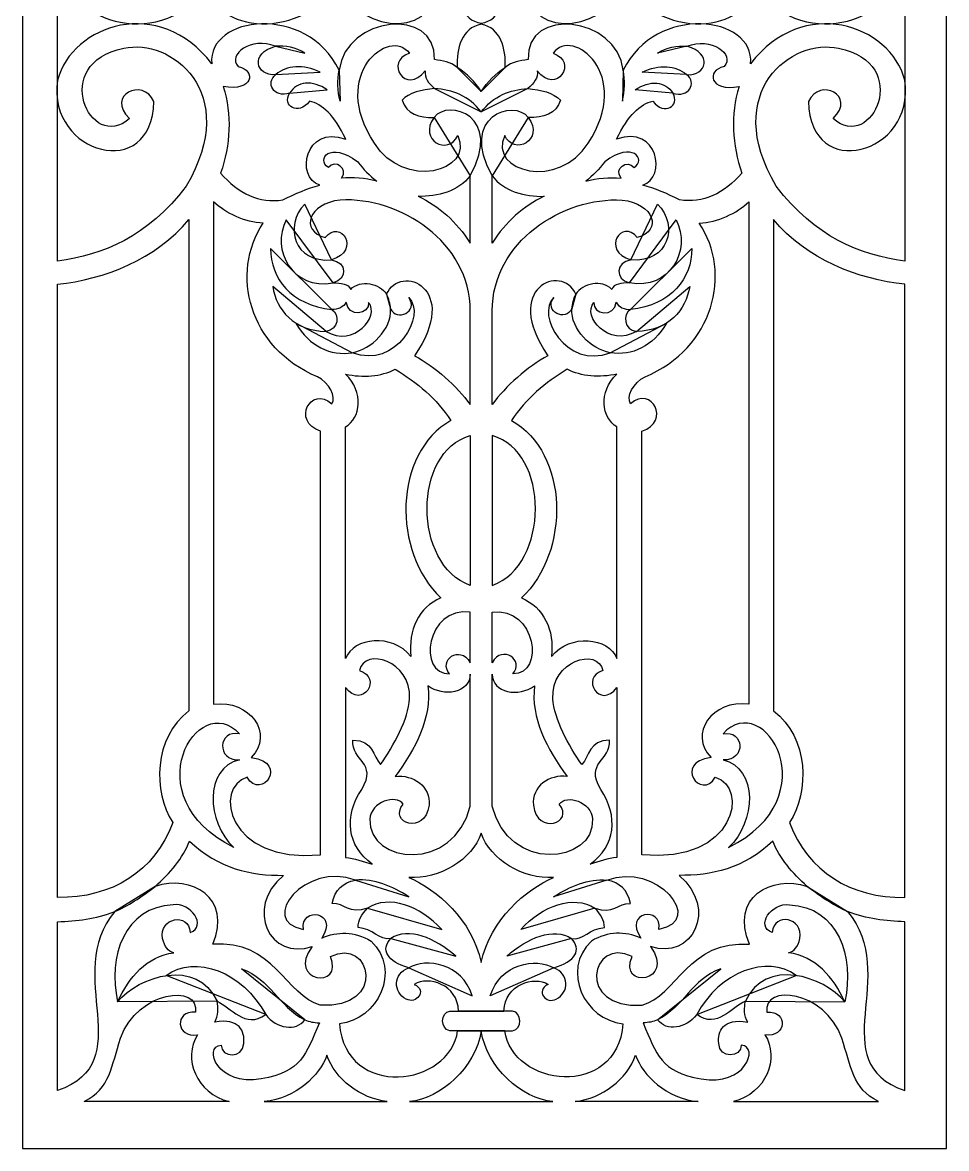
# Model space of a CAD drawing. Header units: centimetres. Extents: x 14.2 to 27.5, y -6 to 9.5.
# Drawn here: x 21.1 to 27.5, y -6 to 1.79 of the extents above; entities that cross this region are included whole.
import ezdxf

# ---------------------------------------------------------------- set-up
doc = ezdxf.new("R2010")
doc.units = ezdxf.units.CM
doc.header["$MEASUREMENT"] = 0
doc.layers.add('layer 1', color=7, linetype='Continuous')

msp = doc.modelspace()

# ---------------------------------------------------------------- linework, layer by layer
at = {"layer": 'layer 1', "color": 250}
for points, knots in [([(21.10271, 9.51884), (21.10271, 9.51884), (27.49999, 9.51884), (27.49999, 9.51884), (27.49999, 9.51884), (27.49999, 9.51884), (27.49999, -6.00399), (27.49999, -6.00399), (27.49999, -6.00399), (27.49999, -6.00399), (21.10271, -6.00399), (21.10271, -6.00399), (21.10271, -6.00399), (21.10271, -6.00399), (21.10271, 9.51884), (21.10271, 9.51884)], [0, 0, 0, 0, 0.2, 0.2, 0.2, 0.2, 0.4, 0.4, 0.4, 0.4, 0.6, 0.6, 0.6, 0.6, 1, 1, 1, 1]), ([(27.212, 3.42769), (26.89544, 3.38604), (26.59126, 3.26188), (26.32129, 2.90956), (26.32129, 2.90956), (25.93415, 2.25413), (26.43676, 1.87865), (26.75209, 1.95481), (26.75209, 1.95481), (27.27022, 2.05254), (26.98473, 2.68343), (26.71463, 2.44155), (26.71463, 2.44155), (26.88202, 2.27948), (26.61967, 2.15465), (26.54539, 2.3229), (26.54539, 2.3229), (26.55228, 2.88238), (27.28483, 2.69564), (27.212, 2.17604), (27.212, 2.17604), (27.11229, 1.78847), (26.50276, 1.58682), (26.14422, 2.06143), (26.14422, 2.06143), (26.17428, 1.72756), (25.48684, 1.64442), (25.2625, 2.10514), (25.2625, 2.10514), (25.21305, 1.73359), (24.58978, 1.6599), (24.60283, 2.03283), (24.60283, 2.03283), (24.54446, 2.04099), (24.49174, 2.0463), (24.44468, 2.08705), (24.44468, 2.08705), (24.45102, 1.95561), (24.41408, 1.8121), (24.2786, 1.78841), (24.2786, 1.78841), (24.14309, 1.8121), (24.10616, 1.95561), (24.11249, 2.08705), (24.11249, 2.08705), (24.06545, 2.0463), (24.01273, 2.04099), (23.95435, 2.03283), (23.95435, 2.03283), (23.96739, 1.6599), (23.34414, 1.73359), (23.29468, 2.10514), (23.29468, 2.10514), (23.07035, 1.64442), (22.38291, 1.72756), (22.41295, 2.06143), (22.41295, 2.06143), (22.05442, 1.58682), (21.44489, 1.78847), (21.34517, 2.17604), (21.34517, 2.17604), (21.27235, 2.69564), (22.00489, 2.88238), (22.01178, 2.3229), (22.01178, 2.3229), (21.93752, 2.15465), (21.67515, 2.27948), (21.84255, 2.44155), (21.84255, 2.44155), (21.57245, 2.68343), (21.28695, 2.05254), (21.80509, 1.95481), (21.80509, 1.95481), (22.12043, 1.87865), (22.62303, 2.25413), (22.23588, 2.90956), (22.23588, 2.90956), (21.96593, 3.26188), (21.66173, 3.38604), (21.34517, 3.42769), (21.34517, 3.42769), (21.34517, 3.42769), (21.34517, 0.14221), (21.34517, 0.14221), (21.34517, 0.14221), (21.66173, 0.18386), (21.96593, 0.30802), (22.23588, 0.66034), (22.23588, 0.66034), (22.62303, 1.31577), (22.12043, 1.69125), (21.80509, 1.61509), (21.80509, 1.61509), (21.28695, 1.51736), (21.57245, 0.88648), (21.84255, 1.12835), (21.84255, 1.12835), (21.67515, 1.29042), (21.93752, 1.41524), (22.01178, 1.247), (22.01178, 1.247), (22.00489, 0.68751), (21.27235, 0.87426), (21.34517, 1.39385), (21.34517, 1.39385), (21.44489, 1.78143), (22.05442, 1.98308), (22.41295, 1.50847), (22.41295, 1.50847), (22.38291, 1.84234), (23.07035, 1.92548), (23.29468, 1.46476), (23.29468, 1.46476), (23.34414, 1.83631), (23.96739, 1.91), (23.95435, 1.53705), (23.95435, 1.53705), (24.01273, 1.52891), (24.06545, 1.52359), (24.11249, 1.48283), (24.11249, 1.48283), (24.10616, 1.61429), (24.14309, 1.75778), (24.2786, 1.78147), (24.2786, 1.78147), (24.41408, 1.75778), (24.45102, 1.61429), (24.44468, 1.48283), (24.44468, 1.48283), (24.49174, 1.52359), (24.54446, 1.52891), (24.60283, 1.53705), (24.60283, 1.53705), (24.58978, 1.91), (25.21305, 1.83631), (25.2625, 1.46476), (25.2625, 1.46476), (25.48684, 1.92548), (26.17428, 1.84234), (26.14422, 1.50847), (26.14422, 1.50847), (26.50276, 1.98308), (27.11229, 1.78143), (27.212, 1.39385), (27.212, 1.39385), (27.28483, 0.87426), (26.55228, 0.68751), (26.54539, 1.247), (26.54539, 1.247), (26.61967, 1.41524), (26.88202, 1.29042), (26.71463, 1.12835), (26.71463, 1.12835), (26.98473, 0.88648), (27.27022, 1.51736), (26.75209, 1.61509), (26.75209, 1.61509), (26.43676, 1.69125), (25.93415, 1.31577), (26.32129, 0.66034), (26.32129, 0.66034), (26.59126, 0.30802), (26.89544, 0.18386), (27.212, 0.14221), (27.212, 0.14221), (27.212, 0.14221), (27.212, 3.42769), (27.212, 3.42769)], [0, 0, 0, 0, 0.0232558, 0.0232558, 0.0232558, 0.0232558, 0.0465116, 0.0465116, 0.0465116, 0.0465116, 0.0697674, 0.0697674, 0.0697674, 0.0697674, 0.0930233, 0.0930233, 0.0930233, 0.0930233, 0.1162791, 0.1162791, 0.1162791, 0.1162791, 0.1395349, 0.1395349, 0.1395349, 0.1395349, 0.1627907, 0.1627907, 0.1627907, 0.1627907, 0.1860465, 0.1860465, 0.1860465, 0.1860465, 0.2093023, 0.2093023, 0.2093023, 0.2093023, 0.2325581, 0.2325581, 0.2325581, 0.2325581, 0.255814, 0.255814, 0.255814, 0.255814, 0.2790698, 0.2790698, 0.2790698, 0.2790698, 0.3023256, 0.3023256, 0.3023256, 0.3023256, 0.3255814, 0.3255814, 0.3255814, 0.3255814, 0.3488372, 0.3488372, 0.3488372, 0.3488372, 0.372093, 0.372093, 0.372093, 0.372093, 0.3953488, 0.3953488, 0.3953488, 0.3953488, 0.4186047, 0.4186047, 0.4186047, 0.4186047, 0.4418605, 0.4418605, 0.4418605, 0.4418605, 0.4651163, 0.4651163, 0.4651163, 0.4651163, 0.4883721, 0.4883721, 0.4883721, 0.4883721, 0.5116279, 0.5116279, 0.5116279, 0.5116279, 0.5348837, 0.5348837, 0.5348837, 0.5348837, 0.5581395, 0.5581395, 0.5581395, 0.5581395, 0.5813953, 0.5813953, 0.5813953, 0.5813953, 0.6046512, 0.6046512, 0.6046512, 0.6046512, 0.627907, 0.627907, 0.627907, 0.627907, 0.6511628, 0.6511628, 0.6511628, 0.6511628, 0.6744186, 0.6744186, 0.6744186, 0.6744186, 0.6976744, 0.6976744, 0.6976744, 0.6976744, 0.7209302, 0.7209302, 0.7209302, 0.7209302, 0.744186, 0.744186, 0.744186, 0.744186, 0.7674419, 0.7674419, 0.7674419, 0.7674419, 0.7906977, 0.7906977, 0.7906977, 0.7906977, 0.8139535, 0.8139535, 0.8139535, 0.8139535, 0.8372093, 0.8372093, 0.8372093, 0.8372093, 0.8604651, 0.8604651, 0.8604651, 0.8604651, 0.8837209, 0.8837209, 0.8837209, 0.8837209, 0.9069767, 0.9069767, 0.9069767, 0.9069767, 0.9302326, 0.9302326, 0.9302326, 0.9302326, 0.9534884, 0.9534884, 0.9534884, 0.9534884, 1, 1, 1, 1]), ([(23.89077, 1.45989), (23.75707, 1.28625), (23.60475, 1.52457), (23.78098, 1.58095), (23.78098, 1.58095), (23.64785, 1.7676), (23.22416, 1.43597), (23.53887, 0.9588), (23.53887, 0.9588), (23.73568, 0.63315), (24.23312, 0.7574), (24.11598, 1.01228), (24.11598, 1.01228), (24.0531, 0.86819), (23.83706, 0.97866), (23.95269, 1.13615), (23.95269, 1.13615), (23.84803, 1.13423), (23.7598, 1.16048), (23.73029, 1.2572), (23.73029, 1.2572), (23.77625, 1.30579), (23.86823, 1.33065), (23.95551, 1.33603), (23.95551, 1.33603), (23.91329, 1.37357), (23.88325, 1.41203), (23.89077, 1.45989)], [0, 0, 0, 0, 0.125, 0.125, 0.125, 0.125, 0.25, 0.25, 0.25, 0.25, 0.375, 0.375, 0.375, 0.375, 0.5, 0.5, 0.5, 0.5, 0.625, 0.625, 0.625, 0.625, 0.75, 0.75, 0.75, 0.75, 1, 1, 1, 1]), ([(24.66642, 1.45989), (24.8001, 1.28625), (24.95242, 1.52457), (24.77621, 1.58095), (24.77621, 1.58095), (24.90932, 1.7676), (25.33303, 1.43597), (25.01832, 0.9588), (25.01832, 0.9588), (24.82151, 0.63315), (24.32406, 0.7574), (24.44121, 1.01228), (24.44121, 1.01228), (24.50408, 0.86819), (24.72011, 0.97866), (24.60448, 1.13615), (24.60448, 1.13615), (24.70914, 1.13423), (24.79738, 1.16048), (24.82688, 1.2572), (24.82688, 1.2572), (24.78092, 1.30579), (24.68896, 1.33065), (24.60167, 1.33603), (24.60167, 1.33603), (24.6439, 1.37357), (24.67393, 1.41203), (24.66642, 1.45989)], [0, 0, 0, 0, 0.125, 0.125, 0.125, 0.125, 0.25, 0.25, 0.25, 0.25, 0.375, 0.375, 0.375, 0.375, 0.5, 0.5, 0.5, 0.5, 0.625, 0.625, 0.625, 0.625, 0.75, 0.75, 0.75, 0.75, 1, 1, 1, 1]), ([(22.47439, 0.75027), (22.54214, 0.94788), (22.55361, 1.15479), (22.49276, 1.35035), (22.49276, 1.35035), (22.70051, 1.31136), (22.7217, 1.4635), (22.59685, 1.48813), (22.59685, 1.48813), (22.5177, 1.57305), (22.68836, 1.69849), (22.85403, 1.62896), (22.85403, 1.62896), (22.67592, 1.58507), (22.71573, 1.41873), (22.85709, 1.43302), (22.85709, 1.43302), (22.78062, 1.37802), (22.84367, 1.26829), (22.952, 1.30442), (22.952, 1.30442), (22.8977, 1.21545), (23.01311, 1.14511), (23.08977, 1.24932), (23.08977, 1.24932), (23.17729, 1.23044), (23.26149, 1.15184), (23.34083, 0.98601), (23.34083, 0.98601), (23.05099, 1.08807), (22.99385, 0.71863), (23.1602, 0.6676), (23.1602, 0.6676), (23.0755, 0.64516), (22.99078, 0.60842), (22.90608, 0.56657), (22.90608, 0.56657), (22.74305, 0.53749), (22.5966, 0.61096), (22.47439, 0.75027)], [0, 0, 0, 0, 0.0909091, 0.0909091, 0.0909091, 0.0909091, 0.1818182, 0.1818182, 0.1818182, 0.1818182, 0.2727273, 0.2727273, 0.2727273, 0.2727273, 0.3636364, 0.3636364, 0.3636364, 0.3636364, 0.4545455, 0.4545455, 0.4545455, 0.4545455, 0.5454545, 0.5454545, 0.5454545, 0.5454545, 0.6363636, 0.6363636, 0.6363636, 0.6363636, 0.7272727, 0.7272727, 0.7272727, 0.7272727, 0.8181818, 0.8181818, 0.8181818, 0.8181818, 1, 1, 1, 1]), ([(26.0828, 0.75027), (26.01506, 0.94788), (26.00358, 1.15479), (26.06443, 1.35035), (26.06443, 1.35035), (25.85667, 1.31136), (25.83547, 1.4635), (25.96032, 1.48813), (25.96032, 1.48813), (26.03947, 1.57305), (25.86881, 1.69849), (25.70314, 1.62896), (25.70314, 1.62896), (25.88125, 1.58507), (25.84145, 1.41873), (25.70009, 1.43302), (25.70009, 1.43302), (25.77658, 1.37802), (25.71351, 1.26829), (25.60518, 1.30442), (25.60518, 1.30442), (25.65947, 1.21545), (25.54407, 1.14511), (25.4674, 1.24932), (25.4674, 1.24932), (25.37989, 1.23044), (25.29569, 1.15184), (25.21634, 0.98601), (25.21634, 0.98601), (25.50619, 1.08807), (25.56334, 0.71863), (25.39698, 0.6676), (25.39698, 0.6676), (25.48169, 0.64516), (25.56639, 0.60842), (25.65111, 0.56657), (25.65111, 0.56657), (25.81414, 0.53749), (25.96058, 0.61096), (26.0828, 0.75027)], [0, 0, 0, 0, 0.0909091, 0.0909091, 0.0909091, 0.0909091, 0.1818182, 0.1818182, 0.1818182, 0.1818182, 0.2727273, 0.2727273, 0.2727273, 0.2727273, 0.3636364, 0.3636364, 0.3636364, 0.3636364, 0.4545455, 0.4545455, 0.4545455, 0.4545455, 0.5454545, 0.5454545, 0.5454545, 0.5454545, 0.6363636, 0.6363636, 0.6363636, 0.6363636, 0.7272727, 0.7272727, 0.7272727, 0.7272727, 0.8181818, 0.8181818, 0.8181818, 0.8181818, 1, 1, 1, 1]), ([(22.85403, 1.62896), (22.92181, 1.63747), (22.99641, 1.61955), (23.05735, 1.58212), (23.05735, 1.58212), (23.05735, 1.58212), (22.85403, 1.62896), (22.85403, 1.62896)], [0, 0, 0, 0, 0.3333333, 0.3333333, 0.3333333, 0.3333333, 1, 1, 1, 1]), ([(25.70314, 1.62896), (25.63537, 1.63747), (25.56077, 1.61955), (25.49984, 1.58212), (25.49984, 1.58212), (25.49984, 1.58212), (25.70314, 1.62896), (25.70314, 1.62896)], [0, 0, 0, 0, 0.3333333, 0.3333333, 0.3333333, 0.3333333, 1, 1, 1, 1]), ([(22.85709, 1.43302), (22.93065, 1.49609), (23.04681, 1.50851), (23.1645, 1.44989), (23.1645, 1.44989), (23.1645, 1.44989), (22.85709, 1.43302), (22.85709, 1.43302)], [0, 0, 0, 0, 0.3333333, 0.3333333, 0.3333333, 0.3333333, 1, 1, 1, 1]), ([(24.11249, 1.48283), (24.17935, 1.43833), (24.23471, 1.38503), (24.27857, 1.31683), (24.27857, 1.31683), (24.27857, 1.31683), (24.11249, 1.48283), (24.11249, 1.48283)], [0, 0, 0, 0, 0.3333333, 0.3333333, 0.3333333, 0.3333333, 1, 1, 1, 1]), ([(24.44468, 1.48283), (24.37783, 1.43833), (24.32246, 1.38503), (24.27861, 1.31683), (24.27861, 1.31683), (24.27861, 1.31683), (24.44468, 1.48283), (24.44468, 1.48283)], [0, 0, 0, 0, 0.3333333, 0.3333333, 0.3333333, 0.3333333, 1, 1, 1, 1]), ([(25.70009, 1.43302), (25.62654, 1.49609), (25.51037, 1.50851), (25.39268, 1.44989), (25.39268, 1.44989), (25.39268, 1.44989), (25.70009, 1.43302), (25.70009, 1.43302)], [0, 0, 0, 0, 0.3333333, 0.3333333, 0.3333333, 0.3333333, 1, 1, 1, 1]), ([(23.29468, 1.46476), (23.28302, 1.39293), (23.28256, 1.32109), (23.30129, 1.24926), (23.30129, 1.24926), (23.30129, 1.24926), (23.29468, 1.46476), (23.29468, 1.46476)], [0, 0, 0, 0, 0.3333333, 0.3333333, 0.3333333, 0.3333333, 1, 1, 1, 1]), ([(25.2625, 1.46476), (25.27417, 1.39293), (25.27463, 1.32109), (25.25588, 1.24926), (25.25588, 1.24926), (25.25588, 1.24926), (25.2625, 1.46476), (25.2625, 1.46476)], [0, 0, 0, 0, 0.3333333, 0.3333333, 0.3333333, 0.3333333, 1, 1, 1, 1]), ([(22.952, 1.30442), (23.00304, 1.38566), (23.11037, 1.39992), (23.21238, 1.32676), (23.21238, 1.32676), (23.21238, 1.32676), (22.952, 1.30442), (22.952, 1.30442)], [0, 0, 0, 0, 0.3333333, 0.3333333, 0.3333333, 0.3333333, 1, 1, 1, 1]), ([(23.95551, 1.33603), (24.07979, 1.33066), (24.19221, 1.28503), (24.27857, 1.17474), (24.27857, 1.17474), (24.27857, 1.17474), (23.95551, 1.33603), (23.95551, 1.33603)], [0, 0, 0, 0, 0.3333333, 0.3333333, 0.3333333, 0.3333333, 1, 1, 1, 1]), ([(24.60167, 1.33603), (24.4774, 1.33066), (24.36498, 1.28503), (24.27861, 1.17474), (24.27861, 1.17474), (24.27861, 1.17474), (24.60167, 1.33603), (24.60167, 1.33603)], [0, 0, 0, 0, 0.3333333, 0.3333333, 0.3333333, 0.3333333, 1, 1, 1, 1]), ([(25.60518, 1.30442), (25.55413, 1.38566), (25.44682, 1.39992), (25.34479, 1.32676), (25.34479, 1.32676), (25.34479, 1.32676), (25.60518, 1.30442), (25.60518, 1.30442)], [0, 0, 0, 0, 0.3333333, 0.3333333, 0.3333333, 0.3333333, 1, 1, 1, 1]), ([(23.95269, 1.13615), (24.05131, 1.26922), (24.4336, 1.14667), (24.20255, 0.73306), (24.20255, 0.73306), (24.20255, 0.73306), (23.95269, 1.13615), (23.95269, 1.13615)], [0, 0, 0, 0, 0.3333333, 0.3333333, 0.3333333, 0.3333333, 1, 1, 1, 1]), ([(24.60448, 1.13615), (24.50587, 1.26922), (24.12358, 1.14667), (24.35463, 0.73306), (24.35463, 0.73306), (24.35463, 0.73306), (24.60448, 1.13615), (24.60448, 1.13615)], [0, 0, 0, 0, 0.3333333, 0.3333333, 0.3333333, 0.3333333, 1, 1, 1, 1]), ([(23.31022, 0.71659), (23.39186, 0.72321), (23.47351, 0.71606), (23.55515, 0.69515), (23.55515, 0.69515), (23.50493, 0.73273), (23.46261, 0.77675), (23.4235, 0.82987), (23.4235, 0.82987), (23.23105, 0.97684), (23.13373, 0.84518), (23.22012, 0.78923), (23.22012, 0.78923), (23.26657, 0.85027), (23.36499, 0.78076), (23.31022, 0.71659)], [0, 0, 0, 0, 0.2, 0.2, 0.2, 0.2, 0.4, 0.4, 0.4, 0.4, 0.6, 0.6, 0.6, 0.6, 1, 1, 1, 1]), ([(25.24696, 0.71659), (25.16531, 0.72321), (25.08368, 0.71606), (25.00204, 0.69515), (25.00204, 0.69515), (25.05224, 0.73273), (25.09458, 0.77675), (25.13368, 0.82987), (25.13368, 0.82987), (25.32614, 0.97684), (25.42344, 0.84518), (25.33706, 0.78923), (25.33706, 0.78923), (25.2906, 0.85027), (25.1922, 0.78076), (25.24696, 0.71659)], [0, 0, 0, 0, 0.2, 0.2, 0.2, 0.2, 0.4, 0.4, 0.4, 0.4, 0.6, 0.6, 0.6, 0.6, 1, 1, 1, 1]), ([(23.84248, 0.59038), (23.9755, 0.58582), (24.12274, 0.6239), (24.20255, 0.73306), (24.20255, 0.73306), (24.20255, 0.57185), (24.20255, 0.42756), (24.20255, 0.26634), (24.20255, 0.26634), (24.10739, 0.41537), (23.98579, 0.52215), (23.84248, 0.59038)], [0, 0, 0, 0, 0.25, 0.25, 0.25, 0.25, 0.5, 0.5, 0.5, 0.5, 1, 1, 1, 1]), ([(24.7147, 0.59038), (24.58168, 0.58582), (24.43444, 0.6239), (24.35463, 0.73306), (24.35463, 0.73306), (24.35463, 0.57185), (24.35463, 0.42756), (24.35463, 0.26634), (24.35463, 0.26634), (24.44978, 0.41537), (24.57139, 0.52215), (24.7147, 0.59038)], [0, 0, 0, 0, 0.25, 0.25, 0.25, 0.25, 0.5, 0.5, 0.5, 0.5, 1, 1, 1, 1]), ([(23.16686, -1.03682), (23.16686, -2.0035), (23.16686, -3.00309), (23.16686, -3.96977), (23.16686, -3.96977), (22.51484, -4.03291), (22.42446, -3.49827), (22.65784, -3.43355), (22.65784, -3.43355), (22.7554, -3.59827), (22.95376, -3.33), (22.68686, -3.29636), (22.68686, -3.29636), (22.84652, -3.13282), (22.67833, -2.89429), (22.42604, -2.92658), (22.42604, -2.92658), (22.42604, -1.77242), (22.42604, -0.60228), (22.42604, 0.55188), (22.42604, 0.55188), (22.50823, 0.47254), (22.64263, 0.41104), (22.76852, 0.40416), (22.76852, 0.40416), (22.53834, 0.05946), (22.66878, -0.46062), (23.14447, -0.66047), (23.14447, -0.66047), (23.22591, -0.69724), (23.27643, -0.80274), (23.24488, -0.8459), (23.24488, -0.8459), (23.09736, -0.71878), (22.96372, -0.96784), (23.16686, -1.03682)], [0, 0, 0, 0, 0.1, 0.1, 0.1, 0.1, 0.2, 0.2, 0.2, 0.2, 0.3, 0.3, 0.3, 0.3, 0.4, 0.4, 0.4, 0.4, 0.5, 0.5, 0.5, 0.5, 0.6, 0.6, 0.6, 0.6, 0.7, 0.7, 0.7, 0.7, 0.8, 0.8, 0.8, 0.8, 1, 1, 1, 1]), ([(23.1979, 0.30448), (23.02183, 0.35395), (23.08175, 0.54072), (23.30253, 0.56434), (23.30253, 0.56434), (23.71463, 0.58805), (24.20255, 0.2725), (24.20255, -0.20194), (24.20255, -0.20194), (24.20255, -0.41856), (24.20255, -0.63517), (24.20255, -0.85177), (24.20255, -0.85177), (24.10792, -0.72444), (23.9614, -0.59011), (23.81636, -0.5141), (23.81636, -0.5141), (24.14392, -0.04045), (23.71694, 0.12776), (23.62356, -0.08769), (23.62356, -0.08769), (23.57626, -0.01097), (23.44211, 0.01638), (23.37512, -0.05431), (23.37512, -0.05431), (23.35915, -0.01467), (23.30844, -0.00976), (23.25276, -0.00982), (23.25276, -0.00982), (23.35308, 0.01738), (23.35075, 0.13356), (23.24163, 0.14962), (23.24163, 0.14962), (23.45324, 0.21485), (23.30518, 0.44074), (23.1979, 0.30448)], [0, 0, 0, 0, 0.1, 0.1, 0.1, 0.1, 0.2, 0.2, 0.2, 0.2, 0.3, 0.3, 0.3, 0.3, 0.4, 0.4, 0.4, 0.4, 0.5, 0.5, 0.5, 0.5, 0.6, 0.6, 0.6, 0.6, 0.7, 0.7, 0.7, 0.7, 0.8, 0.8, 0.8, 0.8, 1, 1, 1, 1]), ([(25.35928, 0.30448), (25.53534, 0.35395), (25.47542, 0.54072), (25.25466, 0.56434), (25.25466, 0.56434), (24.84256, 0.58805), (24.35463, 0.2725), (24.35463, -0.20194), (24.35463, -0.20194), (24.35463, -0.41856), (24.35463, -0.63517), (24.35463, -0.85177), (24.35463, -0.85177), (24.44927, -0.72444), (24.59579, -0.59011), (24.74081, -0.5141), (24.74081, -0.5141), (24.41326, -0.04045), (24.84024, 0.12776), (24.93363, -0.08769), (24.93363, -0.08769), (24.98092, -0.01097), (25.11507, 0.01638), (25.18206, -0.05431), (25.18206, -0.05431), (25.19804, -0.01467), (25.24875, -0.00976), (25.30443, -0.00982), (25.30443, -0.00982), (25.20411, 0.01738), (25.20645, 0.13356), (25.31555, 0.14962), (25.31555, 0.14962), (25.10395, 0.21485), (25.252, 0.44074), (25.35928, 0.30448)], [0, 0, 0, 0, 0.1, 0.1, 0.1, 0.1, 0.2, 0.2, 0.2, 0.2, 0.3, 0.3, 0.3, 0.3, 0.4, 0.4, 0.4, 0.4, 0.5, 0.5, 0.5, 0.5, 0.6, 0.6, 0.6, 0.6, 0.7, 0.7, 0.7, 0.7, 0.8, 0.8, 0.8, 0.8, 1, 1, 1, 1]), ([(25.39033, -1.03682), (25.39033, -2.0035), (25.39033, -3.00309), (25.39033, -3.96977), (25.39033, -3.96977), (26.04233, -4.03291), (26.13273, -3.49827), (25.89934, -3.43355), (25.89934, -3.43355), (25.80177, -3.59827), (25.60343, -3.33), (25.87032, -3.29636), (25.87032, -3.29636), (25.71067, -3.13282), (25.87885, -2.89429), (26.13114, -2.92658), (26.13114, -2.92658), (26.13114, -1.77242), (26.13114, -0.60228), (26.13114, 0.55188), (26.13114, 0.55188), (26.04895, 0.47254), (25.91455, 0.41104), (25.78866, 0.40416), (25.78866, 0.40416), (26.01883, 0.05946), (25.8884, -0.46062), (25.4127, -0.66047), (25.4127, -0.66047), (25.33127, -0.69724), (25.28075, -0.80274), (25.3123, -0.8459), (25.3123, -0.8459), (25.45983, -0.71878), (25.59347, -0.96784), (25.39033, -1.03682)], [0, 0, 0, 0, 0.1, 0.1, 0.1, 0.1, 0.2, 0.2, 0.2, 0.2, 0.3, 0.3, 0.3, 0.3, 0.4, 0.4, 0.4, 0.4, 0.5, 0.5, 0.5, 0.5, 0.6, 0.6, 0.6, 0.6, 0.7, 0.7, 0.7, 0.7, 0.8, 0.8, 0.8, 0.8, 1, 1, 1, 1]), ([(23.24163, 0.14962), (22.9824, 0.12837), (22.90962, 0.38396), (23.05755, 0.53679), (23.05755, 0.53679), (23.05755, 0.53679), (23.24163, 0.14962), (23.24163, 0.14962)], [0, 0, 0, 0, 0.3333333, 0.3333333, 0.3333333, 0.3333333, 1, 1, 1, 1]), ([(25.31555, 0.14962), (25.57477, 0.12837), (25.64756, 0.38396), (25.49963, 0.53679), (25.49963, 0.53679), (25.49963, 0.53679), (25.31555, 0.14962), (25.31555, 0.14962)], [0, 0, 0, 0, 0.3333333, 0.3333333, 0.3333333, 0.3333333, 1, 1, 1, 1]), ([(21.34517, -4.26559), (21.71883, -4.27055), (22.02016, -4.08661), (22.1433, -3.74561), (22.1433, -3.74561), (22.00438, -3.53504), (22.0098, -3.1557), (22.25509, -2.97379), (22.25509, -2.97379), (22.25508, -1.8512), (22.25508, -0.6936), (22.25509, 0.42897), (22.25509, 0.42897), (22.0278, 0.15732), (21.66905, 0.01356), (21.34517, -0.01822), (21.34517, -0.01822), (21.34517, -1.4287), (21.34517, -2.8551), (21.34517, -4.26559)], [0, 0, 0, 0, 0.1666667, 0.1666667, 0.1666667, 0.1666667, 0.3333333, 0.3333333, 0.3333333, 0.3333333, 0.5, 0.5, 0.5, 0.5, 0.6666667, 0.6666667, 0.6666667, 0.6666667, 1, 1, 1, 1]), ([(23.25276, -0.00982), (22.97171, -0.05926), (22.82005, 0.21807), (22.92912, 0.42834), (22.92912, 0.42834), (22.92912, 0.42834), (23.25276, -0.00982), (23.25276, -0.00982)], [0, 0, 0, 0, 0.3333333, 0.3333333, 0.3333333, 0.3333333, 1, 1, 1, 1]), ([(25.30443, -0.00982), (25.58548, -0.05926), (25.73713, 0.21807), (25.62806, 0.42834), (25.62806, 0.42834), (25.62806, 0.42834), (25.30443, -0.00982), (25.30443, -0.00982)], [0, 0, 0, 0, 0.3333333, 0.3333333, 0.3333333, 0.3333333, 1, 1, 1, 1]), ([(27.212, -4.26559), (26.83835, -4.27055), (26.53701, -4.08661), (26.41388, -3.74561), (26.41388, -3.74561), (26.55281, -3.53504), (26.54739, -3.1557), (26.3021, -2.97379), (26.3021, -2.97379), (26.3021, -1.8512), (26.3021, -0.6936), (26.3021, 0.42897), (26.3021, 0.42897), (26.52937, 0.15732), (26.88813, 0.01356), (27.212, -0.01822), (27.212, -0.01822), (27.212, -1.4287), (27.212, -2.8551), (27.212, -4.26559)], [0, 0, 0, 0, 0.1666667, 0.1666667, 0.1666667, 0.1666667, 0.3333333, 0.3333333, 0.3333333, 0.3333333, 0.5, 0.5, 0.5, 0.5, 0.6666667, 0.6666667, 0.6666667, 0.6666667, 1, 1, 1, 1]), ([(23.24446, -0.19336), (22.96217, -0.16377), (22.81853, 0.023), (22.82068, 0.22858), (22.82068, 0.22858), (22.82068, 0.22858), (23.24446, -0.19336), (23.24446, -0.19336)], [0, 0, 0, 0, 0.3333333, 0.3333333, 0.3333333, 0.3333333, 1, 1, 1, 1]), ([(25.31272, -0.19336), (25.59502, -0.16377), (25.73865, 0.023), (25.73651, 0.22858), (25.73651, 0.22858), (25.73651, 0.22858), (25.31272, -0.19336), (25.31272, -0.19336)], [0, 0, 0, 0, 0.3333333, 0.3333333, 0.3333333, 0.3333333, 1, 1, 1, 1]), ([(23.20434, -0.34582), (22.98132, -0.34033), (22.86104, -0.19929), (22.83494, -0.03398), (22.83494, -0.03398), (22.83494, -0.03398), (23.20434, -0.34582), (23.20434, -0.34582)], [0, 0, 0, 0, 0.3333333, 0.3333333, 0.3333333, 0.3333333, 1, 1, 1, 1]), ([(25.35284, -0.34582), (25.57586, -0.34033), (25.69613, -0.19929), (25.72224, -0.03398), (25.72224, -0.03398), (25.72224, -0.03398), (25.35284, -0.34582), (25.35284, -0.34582)], [0, 0, 0, 0, 0.3333333, 0.3333333, 0.3333333, 0.3333333, 1, 1, 1, 1]), ([(23.34342, -0.14253), (23.35672, -0.25434), (23.50743, -0.22745), (23.49855, -0.14522), (23.49855, -0.14522), (23.58184, -0.24209), (23.39497, -0.45802), (23.20434, -0.34582), (23.20434, -0.34582), (23.28815, -0.33422), (23.3033, -0.2299), (23.24446, -0.19336), (23.24446, -0.19336), (23.28368, -0.19336), (23.33095, -0.17731), (23.34342, -0.14253)], [0, 0, 0, 0, 0.2, 0.2, 0.2, 0.2, 0.4, 0.4, 0.4, 0.4, 0.6, 0.6, 0.6, 0.6, 1, 1, 1, 1]), ([(23.65101, -0.18801), (23.65905, -0.33467), (23.51728, -0.46751), (23.38622, -0.49292), (23.38622, -0.49292), (23.69028, -0.61234), (23.90272, -0.22762), (23.77674, -0.11044), (23.77674, -0.11044), (23.84761, -0.20809), (23.69159, -0.28121), (23.65101, -0.18801)], [0, 0, 0, 0, 0.25, 0.25, 0.25, 0.25, 0.5, 0.5, 0.5, 0.5, 1, 1, 1, 1]), ([(23.62356, -0.08769), (23.63965, -0.12112), (23.6473, -0.15456), (23.65101, -0.18801), (23.65101, -0.18801), (23.65101, -0.18801), (23.62356, -0.08769), (23.62356, -0.08769)], [0, 0, 0, 0, 0.3333333, 0.3333333, 0.3333333, 0.3333333, 1, 1, 1, 1]), ([(24.90616, -0.18801), (24.89813, -0.33467), (25.03989, -0.46751), (25.17096, -0.49292), (25.17096, -0.49292), (24.8669, -0.61234), (24.65447, -0.22762), (24.78045, -0.11044), (24.78045, -0.11044), (24.70957, -0.20809), (24.8656, -0.28121), (24.90616, -0.18801)], [0, 0, 0, 0, 0.25, 0.25, 0.25, 0.25, 0.5, 0.5, 0.5, 0.5, 1, 1, 1, 1]), ([(24.93363, -0.08769), (24.91752, -0.12112), (24.90988, -0.15456), (24.90616, -0.18801), (24.90616, -0.18801), (24.90616, -0.18801), (24.93363, -0.08769), (24.93363, -0.08769)], [0, 0, 0, 0, 0.3333333, 0.3333333, 0.3333333, 0.3333333, 1, 1, 1, 1]), ([(25.21376, -0.14253), (25.20046, -0.25434), (25.04975, -0.22745), (25.05862, -0.14522), (25.05862, -0.14522), (24.97535, -0.24209), (25.1622, -0.45802), (25.35284, -0.34582), (25.35284, -0.34582), (25.26903, -0.33422), (25.25388, -0.2299), (25.31272, -0.19336), (25.31272, -0.19336), (25.2735, -0.19336), (25.22624, -0.17731), (25.21376, -0.14253)], [0, 0, 0, 0, 0.2, 0.2, 0.2, 0.2, 0.4, 0.4, 0.4, 0.4, 0.6, 0.6, 0.6, 0.6, 1, 1, 1, 1]), ([(23.38622, -0.49292), (23.23256, -0.51665), (23.0908, -0.44976), (22.99475, -0.28798), (22.99475, -0.28798), (22.99475, -0.28798), (23.38622, -0.49292), (23.38622, -0.49292)], [0, 0, 0, 0, 0.3333333, 0.3333333, 0.3333333, 0.3333333, 1, 1, 1, 1]), ([(25.17096, -0.49292), (25.32462, -0.51665), (25.46638, -0.44976), (25.56242, -0.28798), (25.56242, -0.28798), (25.56242, -0.28798), (25.17096, -0.49292), (25.17096, -0.49292)], [0, 0, 0, 0, 0.3333333, 0.3333333, 0.3333333, 0.3333333, 1, 1, 1, 1]), ([(24.06915, -0.96199), (23.96822, -0.80929), (23.83539, -0.701), (23.68361, -0.60727), (23.68361, -0.60727), (23.58537, -0.65857), (23.459, -0.66736), (23.33889, -0.64094), (23.33889, -0.64094), (23.46988, -0.76561), (23.44396, -0.94548), (23.33889, -1.00698), (23.33889, -1.00698), (23.33889, -1.54132), (23.33889, -2.07565), (23.33889, -2.60997), (23.33889, -2.60997), (23.39725, -2.46511), (23.66043, -2.4351), (23.79217, -2.59613), (23.79217, -2.59613), (23.77115, -2.41261), (23.8449, -2.25604), (23.9999, -2.19105), (23.9999, -2.19105), (23.66231, -1.87571), (23.66809, -1.18732), (24.06915, -0.96199)], [0, 0, 0, 0, 0.125, 0.125, 0.125, 0.125, 0.25, 0.25, 0.25, 0.25, 0.375, 0.375, 0.375, 0.375, 0.5, 0.5, 0.5, 0.5, 0.625, 0.625, 0.625, 0.625, 0.75, 0.75, 0.75, 0.75, 1, 1, 1, 1]), ([(24.48804, -0.96199), (24.58897, -0.80929), (24.72178, -0.701), (24.87356, -0.60727), (24.87356, -0.60727), (24.97182, -0.65857), (25.09819, -0.66736), (25.21829, -0.64094), (25.21829, -0.64094), (25.0873, -0.76561), (25.11323, -0.94548), (25.21829, -1.00698), (25.21829, -1.00698), (25.21829, -1.54132), (25.21829, -2.07565), (25.21829, -2.60997), (25.21829, -2.60997), (25.15994, -2.46511), (24.89675, -2.4351), (24.76502, -2.59613), (24.76502, -2.59613), (24.78602, -2.41261), (24.71227, -2.25604), (24.55729, -2.19105), (24.55729, -2.19105), (24.89487, -1.87571), (24.88909, -1.18732), (24.48804, -0.96199)], [0, 0, 0, 0, 0.125, 0.125, 0.125, 0.125, 0.25, 0.25, 0.25, 0.25, 0.375, 0.375, 0.375, 0.375, 0.5, 0.5, 0.5, 0.5, 0.625, 0.625, 0.625, 0.625, 0.75, 0.75, 0.75, 0.75, 1, 1, 1, 1]), ([(24.20255, -1.06731), (23.80287, -1.17686), (23.80497, -1.96307), (24.20255, -2.1044), (24.20255, -2.1044), (24.20255, -1.7587), (24.20255, -1.41301), (24.20255, -1.06731)], [0, 0, 0, 0, 0.3333333, 0.3333333, 0.3333333, 0.3333333, 1, 1, 1, 1]), ([(24.35463, -1.06731), (24.75431, -1.17686), (24.7522, -1.96307), (24.35463, -2.1044), (24.35463, -2.1044), (24.35463, -1.7587), (24.35463, -1.41301), (24.35463, -1.06731)], [0, 0, 0, 0, 0.3333333, 0.3333333, 0.3333333, 0.3333333, 1, 1, 1, 1]), ([(24.20255, -2.28882), (24.20255, -2.40247), (24.20255, -2.52619), (24.20255, -2.63985), (24.20255, -2.63985), (24.13047, -2.51006), (23.97797, -2.62565), (24.06008, -2.7171), (24.06008, -2.7171), (23.83306, -2.72178), (23.90034, -2.24921), (24.20255, -2.28882)], [0, 0, 0, 0, 0.25, 0.25, 0.25, 0.25, 0.5, 0.5, 0.5, 0.5, 1, 1, 1, 1]), ([(24.35463, -2.28882), (24.35463, -2.40247), (24.35463, -2.52619), (24.35463, -2.63985), (24.35463, -2.63985), (24.42671, -2.51006), (24.57921, -2.62565), (24.4971, -2.7171), (24.4971, -2.7171), (24.72413, -2.72178), (24.65684, -2.24921), (24.35463, -2.28882)], [0, 0, 0, 0, 0.25, 0.25, 0.25, 0.25, 0.5, 0.5, 0.5, 0.5, 1, 1, 1, 1]), ([(23.33889, -2.8122), (23.45744, -2.96808), (23.59773, -2.73989), (23.43538, -2.69488), (23.43538, -2.69488), (23.47146, -2.53107), (23.79688, -2.623), (23.78227, -2.88943), (23.78227, -2.88943), (23.77462, -3.02922), (23.67374, -3.21403), (23.58237, -3.34481), (23.58237, -3.34481), (23.52854, -3.28878), (23.53395, -3.17586), (23.39004, -3.17672), (23.39004, -3.17672), (23.37919, -3.32195), (23.56521, -3.32735), (23.45133, -3.51763), (23.45133, -3.51763), (23.32598, -3.70332), (23.34977, -3.90856), (23.52384, -4.03499), (23.52384, -4.03499), (23.46219, -4.01645), (23.40056, -3.99469), (23.33889, -3.98906), (23.33889, -3.98906), (23.33889, -3.59355), (23.33889, -3.20771), (23.33889, -2.8122)], [0, 0, 0, 0, 0.1111111, 0.1111111, 0.1111111, 0.1111111, 0.2222222, 0.2222222, 0.2222222, 0.2222222, 0.3333333, 0.3333333, 0.3333333, 0.3333333, 0.4444444, 0.4444444, 0.4444444, 0.4444444, 0.5555556, 0.5555556, 0.5555556, 0.5555556, 0.6666667, 0.6666667, 0.6666667, 0.6666667, 0.7777778, 0.7777778, 0.7777778, 0.7777778, 1, 1, 1, 1]), ([(25.21829, -2.8122), (25.09974, -2.96808), (24.95945, -2.73989), (25.12181, -2.69488), (25.12181, -2.69488), (25.08572, -2.53107), (24.7603, -2.623), (24.7749, -2.88943), (24.7749, -2.88943), (24.78258, -3.02922), (24.88345, -3.21403), (24.97483, -3.34481), (24.97483, -3.34481), (25.02865, -3.28878), (25.02324, -3.17586), (25.16714, -3.17672), (25.16714, -3.17672), (25.178, -3.32195), (24.99196, -3.32735), (25.10585, -3.51763), (25.10585, -3.51763), (25.23119, -3.70332), (25.20742, -3.90856), (25.03333, -4.03499), (25.03333, -4.03499), (25.09498, -4.01645), (25.15663, -3.99469), (25.21829, -3.98906), (25.21829, -3.98906), (25.21829, -3.59355), (25.21829, -3.20771), (25.21829, -2.8122)], [0, 0, 0, 0, 0.1111111, 0.1111111, 0.1111111, 0.1111111, 0.2222222, 0.2222222, 0.2222222, 0.2222222, 0.3333333, 0.3333333, 0.3333333, 0.3333333, 0.4444444, 0.4444444, 0.4444444, 0.4444444, 0.5555556, 0.5555556, 0.5555556, 0.5555556, 0.6666667, 0.6666667, 0.6666667, 0.6666667, 0.7777778, 0.7777778, 0.7777778, 0.7777778, 1, 1, 1, 1]), ([(23.90916, -2.79951), (24.01684, -2.88017), (24.20255, -2.85097), (24.20255, -2.71862), (24.20255, -2.71862), (24.20255, -3.0233), (24.20255, -3.32797), (24.20255, -3.63265), (24.20255, -3.63265), (24.08999, -4.09426), (23.49597, -4.03651), (23.50743, -3.72431), (23.50743, -3.72431), (23.51605, -3.60072), (23.68593, -3.54951), (23.73929, -3.61917), (23.73929, -3.61917), (23.62873, -3.74906), (23.89116, -3.83803), (23.91725, -3.62725), (23.91725, -3.62725), (23.93119, -3.49603), (23.80627, -3.41154), (23.68268, -3.42773), (23.68268, -3.42773), (23.82109, -3.24169), (23.93882, -3.0206), (23.90916, -2.79951)], [0, 0, 0, 0, 0.125, 0.125, 0.125, 0.125, 0.25, 0.25, 0.25, 0.25, 0.375, 0.375, 0.375, 0.375, 0.5, 0.5, 0.5, 0.5, 0.625, 0.625, 0.625, 0.625, 0.75, 0.75, 0.75, 0.75, 1, 1, 1, 1]), ([(24.64802, -2.79951), (24.54033, -2.88017), (24.35463, -2.85097), (24.35463, -2.71862), (24.35463, -2.71862), (24.35463, -3.0233), (24.35463, -3.32797), (24.35463, -3.63265), (24.35463, -3.63265), (24.46719, -4.09426), (25.06121, -4.03651), (25.04976, -3.72431), (25.04976, -3.72431), (25.04112, -3.60072), (24.87126, -3.54951), (24.81788, -3.61917), (24.81788, -3.61917), (24.92846, -3.74906), (24.66601, -3.83803), (24.63993, -3.62725), (24.63993, -3.62725), (24.62598, -3.49603), (24.75091, -3.41154), (24.8745, -3.42773), (24.8745, -3.42773), (24.73609, -3.24169), (24.61835, -3.0206), (24.64802, -2.79951)], [0, 0, 0, 0, 0.125, 0.125, 0.125, 0.125, 0.25, 0.25, 0.25, 0.25, 0.375, 0.375, 0.375, 0.375, 0.5, 0.5, 0.5, 0.5, 0.625, 0.625, 0.625, 0.625, 0.75, 0.75, 0.75, 0.75, 1, 1, 1, 1]), ([(22.60409, -3.31267), (22.44029, -3.31938), (22.45859, -3.10226), (22.60409, -3.13166), (22.60409, -3.13166), (22.32013, -2.8197), (21.86125, -3.56815), (22.56613, -3.91999), (22.56613, -3.91999), (22.37439, -3.7431), (22.36078, -3.36985), (22.60409, -3.31267)], [0, 0, 0, 0, 0.25, 0.25, 0.25, 0.25, 0.5, 0.5, 0.5, 0.5, 1, 1, 1, 1]), ([(25.95309, -3.31267), (26.11689, -3.31938), (26.0986, -3.10226), (25.95309, -3.13166), (25.95309, -3.13166), (26.23705, -2.8197), (26.69594, -3.56815), (25.99104, -3.91999), (25.99104, -3.91999), (26.18278, -3.7431), (26.19641, -3.36985), (25.95309, -3.31267)], [0, 0, 0, 0, 0.25, 0.25, 0.25, 0.25, 0.5, 0.5, 0.5, 0.5, 1, 1, 1, 1]), ([(24.2786, -4.71575), (24.21613, -4.41953), (23.96944, -4.20931), (23.77699, -4.12656), (23.77699, -4.12656), (23.98537, -4.1445), (24.21756, -4.00288), (24.2786, -3.82002), (24.2786, -3.82002), (24.33961, -4.00288), (24.57182, -4.1445), (24.7802, -4.12656), (24.7802, -4.12656), (24.58774, -4.20931), (24.34106, -4.41953), (24.2786, -4.71575)], [0, 0, 0, 0, 0.2, 0.2, 0.2, 0.2, 0.4, 0.4, 0.4, 0.4, 0.6, 0.6, 0.6, 0.6, 1, 1, 1, 1]), ([(22.90912, -4.11232), (22.6893, -4.11548), (22.45698, -4.06604), (22.25884, -3.87483), (22.25884, -3.87483), (22.21408, -3.9924), (22.12266, -4.09936), (22.02134, -4.18867), (22.02134, -4.18867), (22.26732, -4.10383), (22.55948, -4.26783), (22.41999, -4.59015), (22.41999, -4.59015), (22.83467, -4.55245), (22.93268, -4.95016), (23.16358, -5.01142), (23.16358, -5.01142), (23.63051, -5.04262), (23.51725, -4.53262), (23.23427, -4.67497), (23.23427, -4.67497), (23.33314, -4.90451), (22.92554, -4.85234), (23.10704, -4.60428), (23.10704, -4.60428), (22.81908, -4.70653), (22.63434, -4.34275), (22.90912, -4.11232)], [0, 0, 0, 0, 0.125, 0.125, 0.125, 0.125, 0.25, 0.25, 0.25, 0.25, 0.375, 0.375, 0.375, 0.375, 0.5, 0.5, 0.5, 0.5, 0.625, 0.625, 0.625, 0.625, 0.75, 0.75, 0.75, 0.75, 1, 1, 1, 1]), ([(25.64805, -4.11232), (25.86788, -4.11548), (26.10019, -4.06604), (26.29834, -3.87483), (26.29834, -3.87483), (26.34311, -3.9924), (26.43453, -4.09936), (26.53584, -4.18867), (26.53584, -4.18867), (26.28987, -4.10383), (25.99769, -4.26783), (26.13718, -4.59015), (26.13718, -4.59015), (25.72251, -4.55245), (25.62449, -4.95016), (25.3936, -5.01142), (25.3936, -5.01142), (24.92668, -5.04262), (25.03992, -4.53262), (25.3229, -4.67497), (25.3229, -4.67497), (25.22403, -4.90451), (25.63164, -4.85234), (25.45013, -4.60428), (25.45013, -4.60428), (25.73811, -4.70653), (25.92283, -4.34275), (25.64805, -4.11232)], [0, 0, 0, 0, 0.125, 0.125, 0.125, 0.125, 0.25, 0.25, 0.25, 0.25, 0.375, 0.375, 0.375, 0.375, 0.5, 0.5, 0.5, 0.5, 0.625, 0.625, 0.625, 0.625, 0.75, 0.75, 0.75, 0.75, 1, 1, 1, 1]), ([(23.04807, -4.48659), (22.72175, -4.43166), (23.06671, -4.01289), (23.40781, -4.14483), (23.40781, -4.14483), (23.31787, -4.16481), (23.26692, -4.20977), (23.24593, -4.3067), (23.24593, -4.3067), (23.33387, -4.30371), (23.36185, -4.38466), (23.49175, -4.33968), (23.49175, -4.33968), (23.44879, -4.38665), (23.42681, -4.41863), (23.4258, -4.4746), (23.4258, -4.4746), (23.52873, -4.47858), (23.5717, -4.56653), (23.65364, -4.54953), (23.65364, -4.54953), (23.57969, -4.62648), (23.62666, -4.70942), (23.77656, -4.75339), (23.77656, -4.75339), (23.66762, -4.79137), (23.66762, -4.92327), (23.75856, -4.96923), (23.75856, -4.96923), (23.82852, -5.00872), (23.90747, -4.91079), (23.81552, -4.86731), (23.81552, -4.86731), (23.9092, -4.8071), (24.11756, -4.86556), (24.12131, -5.05318), (24.12131, -5.05318), (24.10131, -5.05318), (24.08134, -5.05318), (24.06136, -5.05318), (24.06136, -5.05318), (23.99688, -5.06067), (23.99289, -5.17859), (24.06136, -5.18808), (24.06136, -5.18808), (24.07934, -5.18808), (24.09733, -5.18808), (24.11532, -5.18808), (24.11532, -5.18808), (24.06533, -5.57574), (23.34026, -5.67029), (23.29689, -5.13993), (23.29689, -5.13993), (23.5632, -5.11471), (23.72808, -4.76963), (23.51573, -4.56752), (23.51573, -4.56752), (23.39831, -4.49757), (23.28339, -4.49955), (23.17398, -4.54654), (23.17398, -4.54654), (23.29938, -4.36313), (23.02257, -4.32316), (23.04807, -4.48659)], [0, 0, 0, 0, 0.0588235, 0.0588235, 0.0588235, 0.0588235, 0.1176471, 0.1176471, 0.1176471, 0.1176471, 0.1764706, 0.1764706, 0.1764706, 0.1764706, 0.2352941, 0.2352941, 0.2352941, 0.2352941, 0.2941176, 0.2941176, 0.2941176, 0.2941176, 0.3529412, 0.3529412, 0.3529412, 0.3529412, 0.4117647, 0.4117647, 0.4117647, 0.4117647, 0.4705882, 0.4705882, 0.4705882, 0.4705882, 0.5294118, 0.5294118, 0.5294118, 0.5294118, 0.5882353, 0.5882353, 0.5882353, 0.5882353, 0.6470588, 0.6470588, 0.6470588, 0.6470588, 0.7058824, 0.7058824, 0.7058824, 0.7058824, 0.7647059, 0.7647059, 0.7647059, 0.7647059, 0.8235294, 0.8235294, 0.8235294, 0.8235294, 0.8823529, 0.8823529, 0.8823529, 0.8823529, 1, 1, 1, 1]), ([(25.5091, -4.48659), (25.83543, -4.43166), (25.49046, -4.01289), (25.14937, -4.14483), (25.14937, -4.14483), (25.2393, -4.16481), (25.29027, -4.20977), (25.31126, -4.3067), (25.31126, -4.3067), (25.22331, -4.30371), (25.19533, -4.38466), (25.06542, -4.33968), (25.06542, -4.33968), (25.1084, -4.38665), (25.13038, -4.41863), (25.13138, -4.4746), (25.13138, -4.4746), (25.02846, -4.47858), (24.98548, -4.56653), (24.90355, -4.54953), (24.90355, -4.54953), (24.97749, -4.62648), (24.93052, -4.70942), (24.78062, -4.75339), (24.78062, -4.75339), (24.88955, -4.79137), (24.88955, -4.92327), (24.79861, -4.96923), (24.79861, -4.96923), (24.72866, -5.00872), (24.64971, -4.91079), (24.74166, -4.86731), (24.74166, -4.86731), (24.64798, -4.8071), (24.43961, -4.86556), (24.43587, -5.05318), (24.43587, -5.05318), (24.45586, -5.05318), (24.47584, -5.05318), (24.49583, -5.05318), (24.49583, -5.05318), (24.5603, -5.06067), (24.56428, -5.17859), (24.49583, -5.18808), (24.49583, -5.18808), (24.47784, -5.18808), (24.45985, -5.18808), (24.44187, -5.18808), (24.44187, -5.18808), (24.49185, -5.57574), (25.21693, -5.67029), (25.26029, -5.13993), (25.26029, -5.13993), (24.99398, -5.11471), (24.82909, -4.76963), (25.04144, -4.56752), (25.04144, -4.56752), (25.15886, -4.49757), (25.27378, -4.49955), (25.3832, -4.54654), (25.3832, -4.54654), (25.25781, -4.36313), (25.5346, -4.32316), (25.5091, -4.48659)], [0, 0, 0, 0, 0.0588235, 0.0588235, 0.0588235, 0.0588235, 0.1176471, 0.1176471, 0.1176471, 0.1176471, 0.1764706, 0.1764706, 0.1764706, 0.1764706, 0.2352941, 0.2352941, 0.2352941, 0.2352941, 0.2941176, 0.2941176, 0.2941176, 0.2941176, 0.3529412, 0.3529412, 0.3529412, 0.3529412, 0.4117647, 0.4117647, 0.4117647, 0.4117647, 0.4705882, 0.4705882, 0.4705882, 0.4705882, 0.5294118, 0.5294118, 0.5294118, 0.5294118, 0.5882353, 0.5882353, 0.5882353, 0.5882353, 0.6470588, 0.6470588, 0.6470588, 0.6470588, 0.7058824, 0.7058824, 0.7058824, 0.7058824, 0.7647059, 0.7647059, 0.7647059, 0.7647059, 0.8235294, 0.8235294, 0.8235294, 0.8235294, 0.8823529, 0.8823529, 0.8823529, 0.8823529, 1, 1, 1, 1]), ([(22.02134, -4.18867), (21.92454, -4.26432), (21.83074, -4.32492), (21.74135, -4.36354), (21.74135, -4.36354), (21.74135, -4.36354), (22.02134, -4.18867), (22.02134, -4.18867)], [0, 0, 0, 0, 0.3333333, 0.3333333, 0.3333333, 0.3333333, 1, 1, 1, 1]), ([(23.40781, -4.14483), (23.53934, -4.13393), (23.66032, -4.18854), (23.77764, -4.2607), (23.77764, -4.2607), (23.77764, -4.2607), (23.40781, -4.14483), (23.40781, -4.14483)], [0, 0, 0, 0, 0.3333333, 0.3333333, 0.3333333, 0.3333333, 1, 1, 1, 1]), ([(25.14937, -4.14483), (25.01784, -4.13393), (24.89685, -4.18854), (24.77954, -4.2607), (24.77954, -4.2607), (24.77954, -4.2607), (25.14937, -4.14483), (25.14937, -4.14483)], [0, 0, 0, 0, 0.3333333, 0.3333333, 0.3333333, 0.3333333, 1, 1, 1, 1]), ([(26.53584, -4.18867), (26.63265, -4.26432), (26.72643, -4.32492), (26.81583, -4.36354), (26.81583, -4.36354), (26.81583, -4.36354), (26.53584, -4.18867), (26.53584, -4.18867)], [0, 0, 0, 0, 0.3333333, 0.3333333, 0.3333333, 0.3333333, 1, 1, 1, 1]), ([(23.49175, -4.33968), (23.6394, -4.24487), (23.85468, -4.32105), (24.00487, -4.48794), (24.00487, -4.48794), (24.00487, -4.48794), (23.49175, -4.33968), (23.49175, -4.33968)], [0, 0, 0, 0, 0.3333333, 0.3333333, 0.3333333, 0.3333333, 1, 1, 1, 1]), ([(25.06542, -4.33968), (24.91778, -4.24487), (24.70251, -4.32105), (24.55231, -4.48794), (24.55231, -4.48794), (24.55231, -4.48794), (25.06542, -4.33968), (25.06542, -4.33968)], [0, 0, 0, 0, 0.3333333, 0.3333333, 0.3333333, 0.3333333, 1, 1, 1, 1]), ([(21.74135, -4.36354), (21.60929, -4.41522), (21.47725, -4.42851), (21.34517, -4.43346), (21.34517, -4.43346), (21.34517, -4.82983), (21.34517, -5.20616), (21.34517, -5.60252), (21.34517, -5.60252), (21.91788, -5.40651), (21.37562, -4.7999), (21.74135, -4.36354)], [0, 0, 0, 0, 0.25, 0.25, 0.25, 0.25, 0.5, 0.5, 0.5, 0.5, 1, 1, 1, 1]), ([(21.76128, -4.98774), (21.69118, -4.67536), (21.80959, -4.33101), (22.14479, -4.31589), (22.14479, -4.31589), (22.26865, -4.30004), (22.38261, -4.46254), (22.2637, -4.50912), (22.2637, -4.50912), (22.2532, -4.36268), (22.04545, -4.40586), (22.07243, -4.55075), (22.07243, -4.55075), (22.08679, -4.6102), (22.1101, -4.63623), (22.15073, -4.64885), (22.15073, -4.64885), (21.96418, -4.67164), (21.83883, -4.8183), (21.76128, -4.98774)], [0, 0, 0, 0, 0.1666667, 0.1666667, 0.1666667, 0.1666667, 0.3333333, 0.3333333, 0.3333333, 0.3333333, 0.5, 0.5, 0.5, 0.5, 0.6666667, 0.6666667, 0.6666667, 0.6666667, 1, 1, 1, 1]), ([(26.79589, -4.98774), (26.866, -4.67536), (26.74759, -4.33101), (26.4124, -4.31589), (26.4124, -4.31589), (26.28853, -4.30004), (26.17457, -4.46254), (26.29349, -4.50912), (26.29349, -4.50912), (26.30398, -4.36268), (26.51174, -4.40586), (26.48477, -4.55075), (26.48477, -4.55075), (26.47038, -4.6102), (26.44708, -4.63623), (26.40645, -4.64885), (26.40645, -4.64885), (26.59299, -4.67164), (26.71836, -4.8183), (26.79589, -4.98774)], [0, 0, 0, 0, 0.1666667, 0.1666667, 0.1666667, 0.1666667, 0.3333333, 0.3333333, 0.3333333, 0.3333333, 0.5, 0.5, 0.5, 0.5, 0.6666667, 0.6666667, 0.6666667, 0.6666667, 1, 1, 1, 1]), ([(26.81583, -4.36354), (26.94789, -4.41522), (27.07994, -4.42851), (27.212, -4.43346), (27.212, -4.43346), (27.212, -4.82983), (27.212, -5.20616), (27.212, -5.60252), (27.212, -5.60252), (26.6393, -5.40651), (27.18155, -4.7999), (26.81583, -4.36354)], [0, 0, 0, 0, 0.25, 0.25, 0.25, 0.25, 0.5, 0.5, 0.5, 0.5, 1, 1, 1, 1]), ([(23.65364, -4.54953), (23.77331, -4.46745), (23.96201, -4.54685), (24.10195, -4.67325), (24.10195, -4.67325), (24.10195, -4.67325), (23.65364, -4.54953), (23.65364, -4.54953)], [0, 0, 0, 0, 0.3333333, 0.3333333, 0.3333333, 0.3333333, 1, 1, 1, 1]), ([(24.90355, -4.54953), (24.78387, -4.46745), (24.59519, -4.54685), (24.45524, -4.67325), (24.45524, -4.67325), (24.45524, -4.67325), (24.90355, -4.54953), (24.90355, -4.54953)], [0, 0, 0, 0, 0.3333333, 0.3333333, 0.3333333, 0.3333333, 1, 1, 1, 1]), ([(22.78641, -5.07677), (22.62659, -4.77808), (22.29997, -4.6603), (22.09756, -4.80506), (22.09756, -4.80506), (22.09756, -4.80506), (22.78641, -5.07677), (22.78641, -5.07677)], [0, 0, 0, 0, 0.3333333, 0.3333333, 0.3333333, 0.3333333, 1, 1, 1, 1]), ([(25.77077, -5.07677), (25.93058, -4.77808), (26.25721, -4.6603), (26.45961, -4.80506), (26.45961, -4.80506), (26.45961, -4.80506), (25.77077, -5.07677), (25.77077, -5.07677)], [0, 0, 0, 0, 0.3333333, 0.3333333, 0.3333333, 0.3333333, 1, 1, 1, 1]), ([(22.44927, -4.98458), (22.31378, -4.67965), (21.90584, -4.80945), (21.76128, -4.98774), (21.76128, -4.98774), (21.76128, -4.98774), (22.44927, -4.98458), (22.44927, -4.98458)], [0, 0, 0, 0, 0.3333333, 0.3333333, 0.3333333, 0.3333333, 1, 1, 1, 1]), ([(23.77656, -4.75339), (23.89843, -4.68108), (24.14478, -4.72055), (24.21666, -4.94682), (24.21666, -4.94682), (24.21666, -4.94682), (23.77656, -4.75339), (23.77656, -4.75339)], [0, 0, 0, 0, 0.3333333, 0.3333333, 0.3333333, 0.3333333, 1, 1, 1, 1]), ([(24.78062, -4.75339), (24.65875, -4.68108), (24.4124, -4.72055), (24.34052, -4.94682), (24.34052, -4.94682), (24.34052, -4.94682), (24.78062, -4.75339), (24.78062, -4.75339)], [0, 0, 0, 0, 0.3333333, 0.3333333, 0.3333333, 0.3333333, 1, 1, 1, 1]), ([(26.10791, -4.98458), (26.2434, -4.67965), (26.65133, -4.80945), (26.79589, -4.98774), (26.79589, -4.98774), (26.79589, -4.98774), (26.10791, -4.98458), (26.10791, -4.98458)], [0, 0, 0, 0, 0.3333333, 0.3333333, 0.3333333, 0.3333333, 1, 1, 1, 1]), ([(23.0577, -5.11364), (22.8682, -5.01441), (22.8256, -4.8363), (22.61978, -4.75883), (22.61978, -4.75883), (22.61978, -4.75883), (23.0577, -5.11364), (23.0577, -5.11364)], [0, 0, 0, 0, 0.3333333, 0.3333333, 0.3333333, 0.3333333, 1, 1, 1, 1]), ([(25.49948, -5.11364), (25.68897, -5.01441), (25.73159, -4.8363), (25.9374, -4.75883), (25.9374, -4.75883), (25.9374, -4.75883), (25.49948, -5.11364), (25.49948, -5.11364)], [0, 0, 0, 0, 0.3333333, 0.3333333, 0.3333333, 0.3333333, 1, 1, 1, 1]), ([(21.78182, -5.24018), (21.71762, -5.43276), (21.7113, -5.58802), (21.52844, -5.67893), (21.52844, -5.67893), (21.86142, -5.67893), (22.19983, -5.67893), (22.53279, -5.67893), (22.53279, -5.67893), (22.30501, -5.62166), (22.2117, -5.38017), (22.31446, -5.21641), (22.31446, -5.21641), (22.16475, -5.24251), (22.14995, -5.04751), (22.30081, -5.06084), (22.30081, -5.06084), (22.33129, -4.86268), (21.89883, -4.90647), (21.78182, -5.24018)], [0, 0, 0, 0, 0.1666667, 0.1666667, 0.1666667, 0.1666667, 0.3333333, 0.3333333, 0.3333333, 0.3333333, 0.5, 0.5, 0.5, 0.5, 0.6666667, 0.6666667, 0.6666667, 0.6666667, 1, 1, 1, 1]), ([(26.77536, -5.24018), (26.83957, -5.43276), (26.84587, -5.58802), (27.02873, -5.67893), (27.02873, -5.67893), (26.69576, -5.67893), (26.35736, -5.67893), (26.02438, -5.67893), (26.02438, -5.67893), (26.25217, -5.62166), (26.34547, -5.38017), (26.24272, -5.21641), (26.24272, -5.21641), (26.39242, -5.24251), (26.40723, -5.04751), (26.25636, -5.06084), (26.25636, -5.06084), (26.2259, -4.86268), (26.65836, -4.90647), (26.77536, -5.24018)], [0, 0, 0, 0, 0.1666667, 0.1666667, 0.1666667, 0.1666667, 0.3333333, 0.3333333, 0.3333333, 0.3333333, 0.5, 0.5, 0.5, 0.5, 0.6666667, 0.6666667, 0.6666667, 0.6666667, 1, 1, 1, 1]), ([(22.63431, -5.2766), (22.63005, -5.3848), (22.47698, -5.37588), (22.47824, -5.28748), (22.47824, -5.28748), (22.34928, -5.3001), (22.45128, -5.57812), (22.75591, -5.52086), (22.75591, -5.52086), (23.03605, -5.47514), (23.06345, -5.35256), (23.15779, -5.13472), (23.15779, -5.13472), (23.11828, -5.13143), (23.09019, -5.12748), (23.0577, -5.11364), (23.0577, -5.11364), (22.99457, -5.19478), (22.86372, -5.17532), (22.78641, -5.07677), (22.78641, -5.07677), (22.64242, -5.17949), (22.54585, -5.0241), (22.44927, -4.98458), (22.44927, -4.98458), (22.45893, -5.02673), (22.45893, -5.0873), (22.43347, -5.12944), (22.43347, -5.12944), (22.60648, -5.09816), (22.64319, -5.19356), (22.63431, -5.2766)], [0, 0, 0, 0, 0.1111111, 0.1111111, 0.1111111, 0.1111111, 0.2222222, 0.2222222, 0.2222222, 0.2222222, 0.3333333, 0.3333333, 0.3333333, 0.3333333, 0.4444444, 0.4444444, 0.4444444, 0.4444444, 0.5555556, 0.5555556, 0.5555556, 0.5555556, 0.6666667, 0.6666667, 0.6666667, 0.6666667, 0.7777778, 0.7777778, 0.7777778, 0.7777778, 1, 1, 1, 1]), ([(25.92286, -5.2766), (25.92712, -5.3848), (26.0802, -5.37588), (26.07893, -5.28748), (26.07893, -5.28748), (26.20789, -5.3001), (26.10589, -5.57812), (25.80126, -5.52086), (25.80126, -5.52086), (25.52112, -5.47514), (25.49373, -5.35256), (25.39939, -5.13472), (25.39939, -5.13472), (25.43889, -5.13143), (25.467, -5.12748), (25.49948, -5.11364), (25.49948, -5.11364), (25.5626, -5.19478), (25.69346, -5.17532), (25.77077, -5.07677), (25.77077, -5.07677), (25.91476, -5.17949), (26.01134, -5.0241), (26.10791, -4.98458), (26.10791, -4.98458), (26.09825, -5.02673), (26.09825, -5.0873), (26.1237, -5.12944), (26.1237, -5.12944), (25.9507, -5.09816), (25.91399, -5.19356), (25.92286, -5.2766)], [0, 0, 0, 0, 0.1111111, 0.1111111, 0.1111111, 0.1111111, 0.2222222, 0.2222222, 0.2222222, 0.2222222, 0.3333333, 0.3333333, 0.3333333, 0.3333333, 0.4444444, 0.4444444, 0.4444444, 0.4444444, 0.5555556, 0.5555556, 0.5555556, 0.5555556, 0.6666667, 0.6666667, 0.6666667, 0.6666667, 0.7777778, 0.7777778, 0.7777778, 0.7777778, 1, 1, 1, 1]), ([(24.12131, -5.05318), (24.12131, -5.05318), (24.43587, -5.05318), (24.43587, -5.05318), (24.43587, -5.05318), (24.43587, -5.05318), (24.12131, -5.05318), (24.12131, -5.05318)], [0, 0, 0, 0, 0.3333333, 0.3333333, 0.3333333, 0.3333333, 1, 1, 1, 1]), ([(23.78187, -5.67893), (23.99939, -5.6591), (24.23823, -5.44424), (24.2786, -5.1904), (24.2786, -5.1904), (24.31894, -5.44424), (24.5578, -5.6591), (24.77531, -5.67893), (24.77531, -5.67893), (24.44416, -5.67893), (24.11302, -5.67893), (23.78187, -5.67893)], [0, 0, 0, 0, 0.25, 0.25, 0.25, 0.25, 0.5, 0.5, 0.5, 0.5, 1, 1, 1, 1]), ([(24.11532, -5.18808), (24.11532, -5.18808), (24.44187, -5.18808), (24.44187, -5.18808), (24.44187, -5.18808), (24.44187, -5.18808), (24.11532, -5.18808), (24.11532, -5.18808)], [0, 0, 0, 0, 0.3333333, 0.3333333, 0.3333333, 0.3333333, 1, 1, 1, 1]), ([(22.77631, -5.67893), (22.99946, -5.65501), (23.15874, -5.50076), (23.21029, -5.35746), (23.21029, -5.35746), (23.26678, -5.52521), (23.4427, -5.65745), (23.62742, -5.67893), (23.62742, -5.67893), (23.36188, -5.67893), (23.04184, -5.67893), (22.77631, -5.67893)], [0, 0, 0, 0, 0.25, 0.25, 0.25, 0.25, 0.5, 0.5, 0.5, 0.5, 1, 1, 1, 1]), ([(25.78088, -5.67893), (25.55773, -5.65501), (25.39845, -5.50076), (25.3469, -5.35746), (25.3469, -5.35746), (25.29041, -5.52521), (25.11448, -5.65745), (24.92975, -5.67893), (24.92975, -5.67893), (25.1953, -5.67893), (25.51533, -5.67893), (25.78088, -5.67893)], [0, 0, 0, 0, 0.25, 0.25, 0.25, 0.25, 0.5, 0.5, 0.5, 0.5, 1, 1, 1, 1])]:
    msp.add_open_spline(points, degree=3, knots=knots, dxfattribs=at)

doc.saveas('drawing.dxf')
